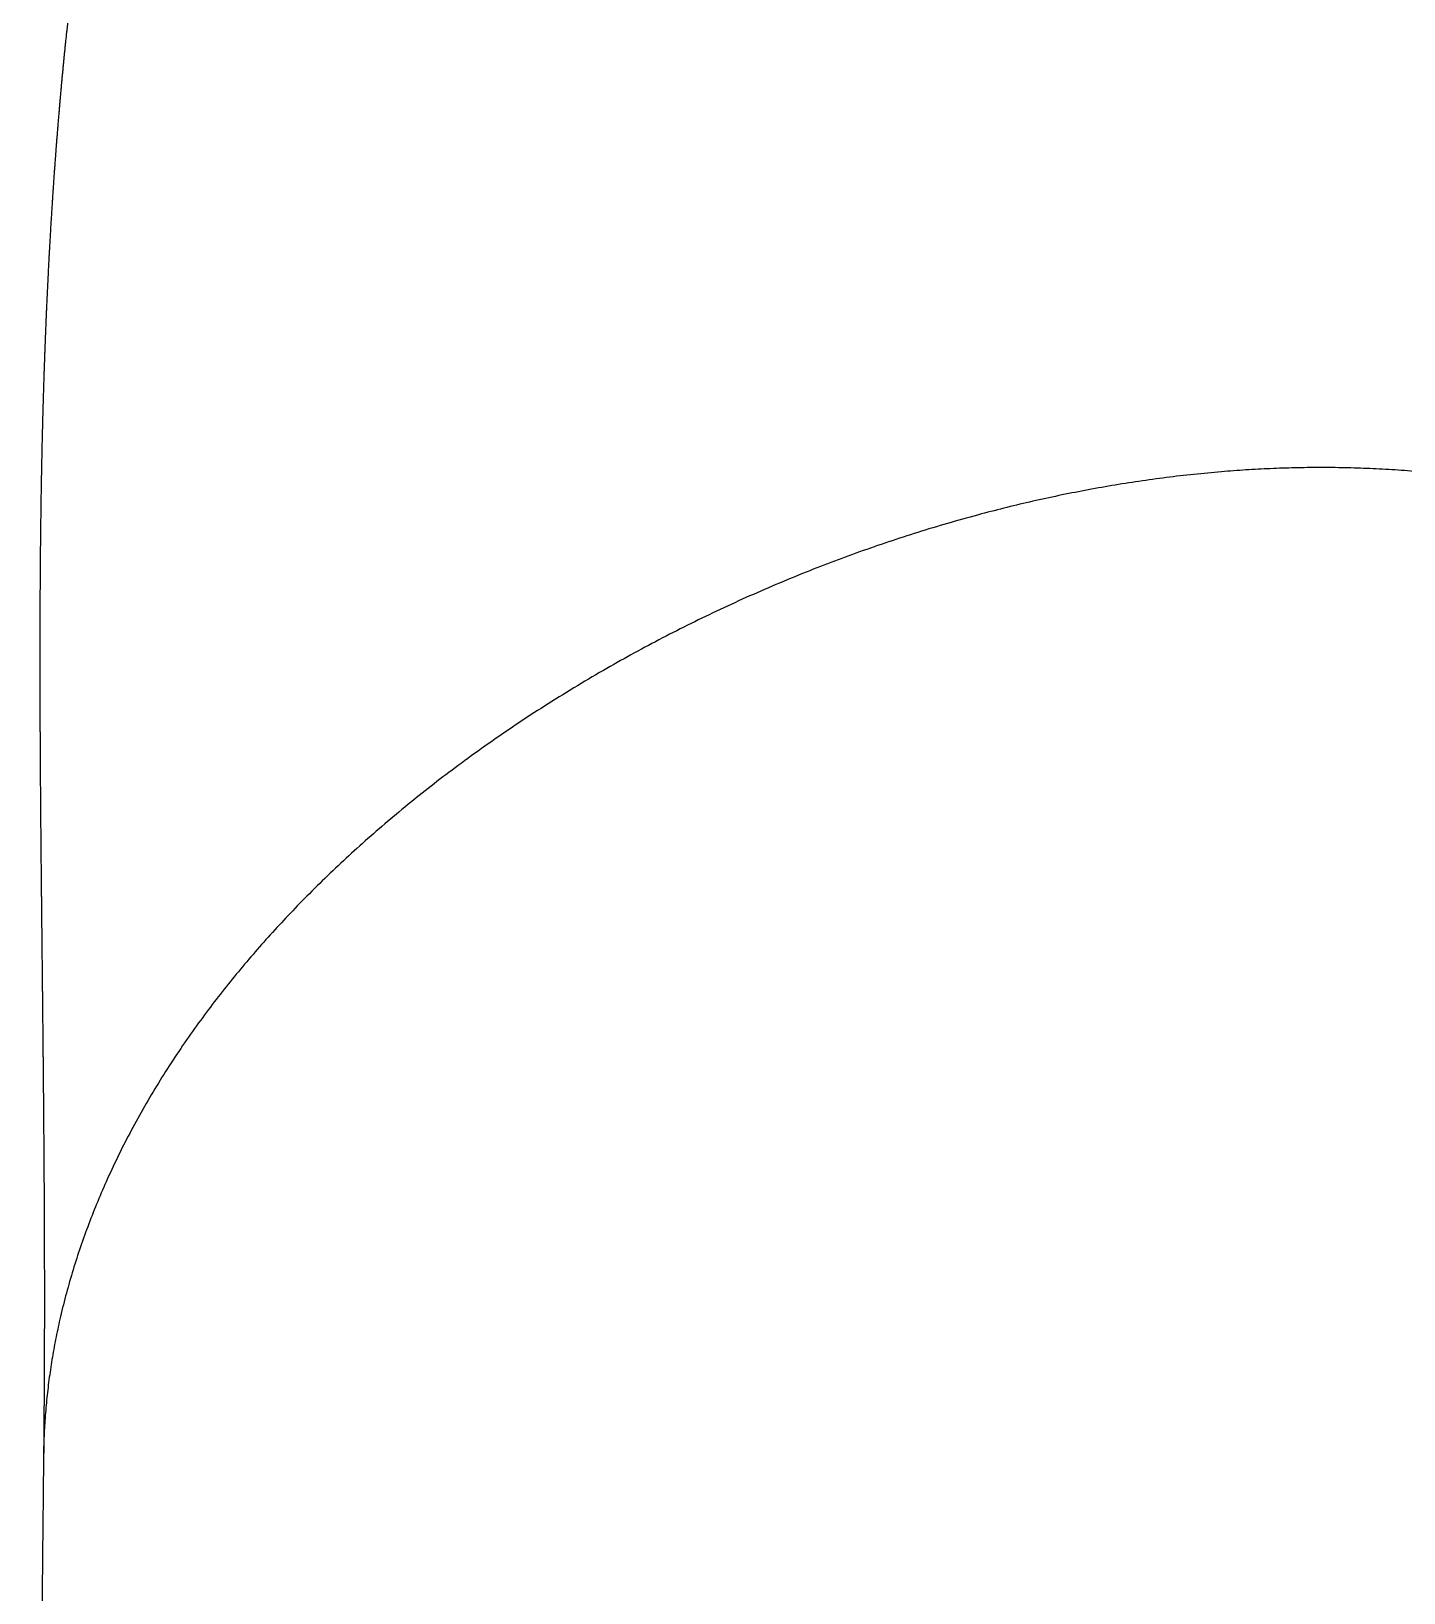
# Model space of a CAD drawing. Header units: inches. Extents: x 0.01 to 2.23, y 0 to 3.54.
# Drawn here: x 0.76599 to 0.80576, y 2.22217 to 2.26741 of the extents above; entities that cross this region are included whole.
import ezdxf

# ---------------------------------------------------------------- set-up
doc = ezdxf.new("R2010")
doc.units = ezdxf.units.IN
doc.header["$MEASUREMENT"] = 0

msp = doc.modelspace()

# ---------------------------------------------------------------- linework, layer by layer
at = {"color": 7, "linetype": 'Continuous', "lineweight": 25}
for points, knots in [([(0.7739617808797955, 2.280266958884672), (0.7737932943157447, 2.280113674934499), (0.773456321187643, 2.279807107034152), (0.772971863880756, 2.279334909862846), (0.7725031574028087, 2.278854036458696), (0.7720519720407919, 2.278363872203562), (0.7716207650129785, 2.277867926658793), (0.7712095389535987, 2.277366614678703), (0.7708181389658958, 2.276860418956713), (0.7704443245636212, 2.276346611508831), (0.7700858908848102, 2.275821949611206), (0.7697434773874238, 2.275286568941042), (0.7694177298292807, 2.274740629900768), (0.7691111444590112, 2.274188057755075), (0.76882390811073, 2.273629189259414), (0.7685561958010935, 2.273064364883541), (0.7683081705428967, 2.272493928783212), (0.768080149762729, 2.271918647095919), (0.7678722202975271, 2.271338883366241), (0.7676844626543399, 2.270755000820355), (0.7675168195556729, 2.270166933520854), (0.7673694664190859, 2.269575030440362), (0.7672429748726786, 2.268983223122675), (0.7671380094392375, 2.268391831046547), (0.7670605025550822, 2.267869271599657), (0.7670262411314656, 2.26754184711571), (0.7670126651908447, 2.267412106582985)], [0, 0, 0, 0, 0.04245788446011522, 0.08491576892022516, 0.1273736533803378, 0.1698315378404476, 0.2122894223005589, 0.2539891675607245, 0.2956889128208836, 0.3373886580810505, 0.3790884033412154, 0.4216391210323749, 0.4641898387235417, 0.506740556414709, 0.5492912741058691, 0.5918419917970381, 0.6343927094881961, 0.6769434271793653, 0.7194013116394796, 0.7618591960995937, 0.8043170805597007, 0.8467749650198112, 0.8892328494799248, 0.9309325947400812, 0.972632340000246, 1, 1, 1, 1]), ([(0.7670104350235546, 2.267412347524122), (0.767004788283626, 2.267358409745933), (0.7669941681097114, 2.267256965622038), (0.7669795014186076, 2.267114496459555), (0.7669669539759956, 2.266991322177581), (0.7669564757271536, 2.266887414269566), (0.7669484207295281, 2.266806879794174), (0.7669423195059748, 2.266745508343679), (0.766937402584217, 2.266695832548616), (0.7669325100859158, 2.266646193429677), (0.766927315217368, 2.266593246622772), (0.7669202116246026, 2.26652049359114), (0.7669110018931016, 2.266425472180783), (0.7668997599523013, 2.266308288682707), (0.7668883864906884, 2.266188430973989), (0.7668774021682255, 2.266071408112245), (0.7668662016033351, 2.265950832020733), (0.7668549004837519, 2.265827798378936), (0.7668435346657044, 2.265702576320018), (0.7668329541768357, 2.265584685496792), (0.7668230424568461, 2.265473054168546), (0.7668134268356852, 2.265363643912003), (0.7668035919908727, 2.265250583920136), (0.7667930572225021, 2.26512812122021), (0.7667818079937778, 2.264995733938439), (0.7667701701334916, 2.264856941325093), (0.7667584521044295, 2.26471525480264), (0.7667468312020785, 2.264572767195149), (0.7667354984203523, 2.264431831884146), (0.7667247933811273, 2.264296827388873), (0.7667152654178888, 2.264175074949631), (0.7667068986534434, 2.264066917598771), (0.7666992787705521, 2.263967407012086), (0.7666917726636086, 2.263868397341695), (0.7666841138198233, 2.263766321331712), (0.7666760821309346, 2.26365811769075), (0.7666678492926159, 2.26354590750637), (0.7666592002588114, 2.263426583238207), (0.7666501353171595, 2.263299916384551), (0.7666406869751866, 2.263166005355922), (0.7666314729096477, 2.263033468998644), (0.7666231071248667, 2.262911436605401), (0.7666157639142674, 2.262802964127169), (0.7666092928810602, 2.262706303196746), (0.7666033811745343, 2.262617101853281), (0.7665963771272212, 2.26251039852545), (0.7665881682772723, 2.262383697538391), (0.7665784695620486, 2.262231484742428), (0.7665683560375307, 2.262069941257823), (0.7665583824940037, 2.261907504707462), (0.7665486619722947, 2.261746150754498), (0.7665393286511528, 2.261588387233525), (0.7665299231422341, 2.261426313777143), (0.7665208819111411, 2.261267404856502), (0.7665126447383147, 2.261119857093285), (0.7665052665681006, 2.260985402747516), (0.7664984499131726, 2.260859196833617), (0.7664918623474802, 2.260735327065032), (0.7664845295657445, 2.260595264819581), (0.7664762625440344, 2.260434332785696), (0.7664670082916044, 2.260249958311686), (0.7664575256988264, 2.260056255990231), (0.7664479990910055, 2.259856468331733), (0.766439411536317, 2.259671381850217), (0.7664319654862084, 2.259506944704829), (0.7664258045019021, 2.259368126084511), (0.7664201218547252, 2.259237672419827), (0.7664147220217186, 2.25911146360004), (0.766408879886476, 2.258972432723219), (0.76640238981171, 2.258814677706882), (0.7663951037624657, 2.2586329851045), (0.7663874186809521, 2.258435832489591), (0.7663807852387934, 2.258260273068543), (0.7663753078044743, 2.258111576002976), (0.766371210382258, 2.257998286408474), (0.7663674485500115, 2.257892425784874), (0.7663641325740699, 2.25779760204013), (0.7663612433541381, 2.257713784088608), (0.7663580479900935, 2.25761989669587), (0.7663543415663837, 2.257509208496972), (0.7663499486267752, 2.25737516831715), (0.7663453471408745, 2.257231455612047), (0.7663405188827432, 2.257076789766675), (0.7663354517962394, 2.256909894332291), (0.7663301672374037, 2.256730430788646), (0.766324803835818, 2.25654210066684), (0.7663194297639272, 2.256346600845459), (0.7663141833696663, 2.256148536573678), (0.7663091841045346, 2.255952386606981), (0.7663046148653454, 2.255766138131437), (0.7663005538717198, 2.255594495645984), (0.7662969367148006, 2.255436361635356), (0.7662930070437788, 2.255258990728548), (0.7662887903907217, 2.255060754399509), (0.7662843211878341, 2.254839918589166), (0.7662801595345546, 2.254623765319543), (0.7662761960669927, 2.254407079142027), (0.7662723335200272, 2.254184254691697), (0.7662688102459121, 2.253968834875233), (0.7662655416847519, 2.253757327031114), (0.7662624667633412, 2.25354697874529), (0.7662593490404958, 2.253319814296422), (0.7662563038015391, 2.253081546781005), (0.7662534434381424, 2.252839847742439), (0.7662510337725296, 2.252619114735692), (0.7662490044973762, 2.252418905503493), (0.7662472973504937, 2.252238819015922), (0.7662457054553076, 2.25205865945505), (0.7662442124804739, 2.251876651446726), (0.7662428039809281, 2.251690617287704), (0.7662414721006552, 2.251498454290701), (0.7662402566731072, 2.251304940430229), (0.7662392359213548, 2.251124209489435), (0.766238416859513, 2.250963572568244), (0.7662377691645409, 2.250823943508339), (0.7662372204687994, 2.250694155442477), (0.7662367414162986, 2.250569514705556), (0.766236314746456, 2.250446540596105), (0.7662359374317846, 2.25032501909269), (0.7662355161217805, 2.250171771275455), (0.7662350899496806, 2.249983001586837), (0.7662347220451151, 2.249756756744568), (0.766234495551292, 2.249528413294048), (0.7662344093941859, 2.249302582231381), (0.7662344468269753, 2.249111850814787), (0.7662345494068609, 2.248950588483611), (0.7662346790272004, 2.248815579232854), (0.7662348658261638, 2.248671734132143), (0.766235118232345, 2.248518948726491), (0.7662354457224914, 2.248356770689928), (0.7662358494053384, 2.248188515536483), (0.7662363047846612, 2.248024678125337), (0.7662367729364857, 2.247874895099427), (0.7662372221624973, 2.247743519640133), (0.7662376614718843, 2.247623927869951), (0.7662381870938247, 2.247489377206927), (0.7662388416588376, 2.247333285583882), (0.7662395484307188, 2.247177513924734), (0.7662402137662576, 2.247039263288598), (0.7662408358831659, 2.246915538396935), (0.7662415565538926, 2.246778562931755), (0.7662423823227384, 2.246628847194358), (0.7662432742124993, 2.2464746021212), (0.7662442525804303, 2.246312607450398), (0.76624527858635, 2.246149797369297), (0.7662463521171398, 2.245986250998882), (0.7662473927609864, 2.24583323495939), (0.7662484190604841, 2.245686984559548), (0.766249450553678, 2.245544120650975), (0.7662505395355599, 2.24539728085144), (0.7662516985225677, 2.245245097121969), (0.7662529536022745, 2.2450845727052), (0.7662542610199289, 2.244921593984564), (0.7662556001605402, 2.24475870086781), (0.7662569257856345, 2.244601015412584), (0.7662582243639328, 2.244449656247548), (0.7662594836005859, 2.244305554191969), (0.7662606968772582, 2.244168977929264), (0.7662618822451398, 2.244037504500286), (0.7662630685189517, 2.243907724997288), (0.7662643208629388, 2.243772504352094), (0.7662656965098817, 2.24362591730294), (0.7662671985541749, 2.24346806180157), (0.7662687548038574, 2.243306728969563), (0.7662702753632405, 2.243151037085593), (0.7662717199726004, 2.243004717188208), (0.7662730841083935, 2.242867844365321), (0.7662744425846528, 2.242732653337198), (0.7662757981067204, 2.242598803312908), (0.7662771938765222, 2.242461983624286), (0.7662784975786634, 2.242335034689854), (0.7662797703248889, 2.242211794071652), (0.7662810653306827, 2.24208700839665), (0.7662824020587861, 2.241958849325965), (0.766283783400618, 2.241827009211998), (0.76628511756472, 2.241700170158124), (0.7662864332906622, 2.241575523469851), (0.7662876533018864, 2.24146027715953), (0.7662887594323192, 2.241356027085474), (0.7662897712832886, 2.241260833351951), (0.7662908822861672, 2.241156460727647), (0.7662921064476066, 2.241041627941196), (0.7662934793828269, 2.240913007181367), (0.766294883573869, 2.240781575974801), (0.7662963815612824, 2.2406414376775), (0.7662979951374628, 2.24049049372915), (0.7662997244393542, 2.240328639244638), (0.7663015575171226, 2.240156861625366), (0.7663032965553632, 2.239993563790525), (0.7663048573000165, 2.239846637229296), (0.7663061718883414, 2.239722572826739), (0.7663073879133249, 2.239607508321854), (0.7663085508586388, 2.239497160697494), (0.7663097176848422, 2.239386107849557), (0.7663109468328873, 2.239268727439459), (0.7663122429601759, 2.239144456724142), (0.7663136264629863, 2.23901119259019), (0.7663150246678478, 2.238875801023513), (0.7663163970916087, 2.23874213272969), (0.7663176758087016, 2.238616855542364), (0.7663188509353304, 2.238501055630688), (0.7663200038144885, 2.238386802287266), (0.7663211484647445, 2.238272670941544), (0.766322299904524, 2.238157093187643), (0.7663234449240591, 2.23804138526186), (0.7663246436808251, 2.237919368897947), (0.7663259440846089, 2.237785893574213), (0.7663273141377386, 2.237643904432884), (0.7663287023751029, 2.237498496551726), (0.7663300681659565, 2.237353829896968), (0.7663313276524357, 2.237218860534848), (0.7663324625178758, 2.237095891904395), (0.766333455389641, 2.236987226620812), (0.7663343635353074, 2.236886877870218), (0.7663352348606652, 2.236789715169737), (0.7663361233233057, 2.236689709758485), (0.7663371470770264, 2.236573260108007), (0.7663382970485222, 2.23644072505662), (0.7663395301051805, 2.236296354610035), (0.7663407436205215, 2.236151880254732), (0.7663418370871099, 2.236019446222847), (0.7663428060610342, 2.235900218836274), (0.7663436434578494, 2.235795729072828), (0.7663444145293765, 2.235698202683218), (0.7663451317114363, 2.235606309918091), (0.766345792916869, 2.235520511148481), (0.7663464415810297, 2.235435307375141), (0.7663471091219698, 2.23534651577275), (0.7663478389450146, 2.235248029713634), (0.766348599606255, 2.235143684534501), (0.7663493789555594, 2.235034875793378), (0.7663501250612009, 2.234928757153136), (0.7663508152400249, 2.234828743992642), (0.7663514134768431, 2.234740556929839), (0.7663519400379759, 2.234661730030913), (0.7663525784362445, 2.234564788811311), (0.7663533491949649, 2.234445242268124), (0.766354116717884, 2.234322614310134), (0.7663547630882936, 2.234216782674272), (0.766355314900552, 2.234124655257543), (0.7663559182525416, 2.234021608700477), (0.7663565658115433, 2.233908068154514), (0.766357218640992, 2.233790110545946), (0.7663578326903525, 2.233675569493731), (0.766358368929888, 2.233572433456232), (0.7663588256034285, 2.233482102081402), (0.7663592379918379, 2.233398444631592), (0.7663596528971426, 2.233312123609625), (0.7663600686920623, 2.233223036186694), (0.7663604883670522, 2.233130276639179), (0.7663608999240551, 2.233036357182525), (0.7663613086846249, 2.232939640349604), (0.7663617377211064, 2.232834197704151), (0.766362152381025, 2.232727695183576), (0.7663625382219058, 2.232623629483587), (0.7663628530826211, 2.232534879865938), (0.7663631252699824, 2.232455080690823), (0.7663634049624185, 2.232369846042456), (0.7663637072953723, 2.232273139197334), (0.7663640314462284, 2.23216294403013), (0.7663643588643795, 2.232043548059364), (0.7663646895104149, 2.231912399939646), (0.7663649916635092, 2.231779460337984), (0.7663652615292048, 2.231646406364475), (0.7663654939504085, 2.231516766188658), (0.7663656934694705, 2.231387529212057), (0.7663658516064252, 2.231265961986798), (0.7663659687319735, 2.231157511520451), (0.7663660526351586, 2.231062495344235), (0.7663661116389995, 2.230979468253206), (0.7663661563693166, 2.230899483876057), (0.7663661913964545, 2.230812477389207), (0.7663662115022877, 2.230718828391135), (0.7663662133426852, 2.230620368902495), (0.7663661964313954, 2.230524563857644), (0.7663661611450266, 2.230430634451277), (0.7663661123518285, 2.230343869929809), (0.7663660488453419, 2.230257346568576), (0.7663659714605915, 2.230172698987447), (0.7663658779932669, 2.230087576751007), (0.7663657749377201, 2.23000634955446), (0.7663656564539126, 2.229924164602766), (0.7663655204550638, 2.229840190335186), (0.7663653689139605, 2.229756111805327), (0.7663651996472369, 2.229670830963473), (0.7663650051542852, 2.229581217728426), (0.766364770557308, 2.229482436191891), (0.7663644837476347, 2.229372370912977), (0.7663641579832653, 2.229258619673434), (0.7663637947060346, 2.229142326460574), (0.7663634009685487, 2.229025891756617), (0.7663629768237307, 2.228909855311496), (0.7663625538671093, 2.228801979290961), (0.7663621665819644, 2.228708770188804), (0.7663618322270983, 2.228631991479435), (0.7663615395717048, 2.228567184321377), (0.7663612588691775, 2.228506860073656), (0.766360949931695, 2.228442460791426), (0.7663605953831485, 2.228370960678456), (0.7663601261301424, 2.228279629351499), (0.7663595160923571, 2.22816625891468), (0.7663587605163211, 2.228033637831504), (0.7663579512141516, 2.227899462261683), (0.7663571341406886, 2.227770945049237), (0.7663563297095601, 2.227650282541368), (0.7663555447563016, 2.227537477735351), (0.7663547819228497, 2.227432003091558), (0.7663540495695442, 2.227334228125296), (0.7663532913661059, 2.227236140518744), (0.7663524451892093, 2.227130106684211), (0.7663514319521557, 2.227007651613824), (0.7663502355772005, 2.226868764001253), (0.7663488381805587, 2.226713432448346), (0.7663472168881919, 2.226541642346231), (0.7663453570588726, 2.226353380425839), (0.7663439738498611, 2.226222363712143), (0.7663432532558151, 2.226154109483724)], [0, 0, 0, 0, 0.003794259807532621, 0.007136099686185317, 0.01002589877166684, 0.01246397971533718, 0.0144506111289262, 0.0156949730641122, 0.01678324317921962, 0.01794537563022416, 0.01918668379425428, 0.02050714467148751, 0.02306190547367992, 0.02586883933691276, 0.02874795879632256, 0.03149123612925641, 0.03409848997721616, 0.03722680220823946, 0.04014168778054539, 0.04289985747020178, 0.04551297334803893, 0.04798746630754913, 0.05058876169261287, 0.05345662963489372, 0.05659090720718009, 0.05988962727460391, 0.0632076528265776, 0.06654388470763617, 0.06989809040303446, 0.07310588768534414, 0.07602587776183957, 0.07844985666822223, 0.08070230284198453, 0.08301381548412995, 0.08540246448542012, 0.08787001514245855, 0.09061236655957859, 0.09328075561179923, 0.09624672258974447, 0.09950471304568909, 0.1026825716894282, 0.1055535928572163, 0.1080748444931258, 0.1103004285567095, 0.1123414329358608, 0.1143367711088752, 0.1177874075538333, 0.121224497280696, 0.1250016248778719, 0.1291333784152726, 0.1326534113666311, 0.1363522454054529, 0.1402297732910792, 0.1440528592673965, 0.1475270523477246, 0.150598854046712, 0.1534909265632774, 0.1563826338110018, 0.1592999094072041, 0.1633368807124219, 0.1676953805583868, 0.1722630107974933, 0.1769570645393752, 0.181744305011288, 0.1852794058005992, 0.1885235693053009, 0.191509911520444, 0.194456504475852, 0.1974039778639854, 0.2012957792176271, 0.2055581227896714, 0.2101857758049734, 0.2151642468713509, 0.2179116023828097, 0.2206514871150016, 0.2231394294643777, 0.2253651802085843, 0.2273288190308383, 0.2290422207019616, 0.2319769858743011, 0.2351237444192853, 0.2384824202131344, 0.2420996467926692, 0.2460198098673377, 0.2502427676934597, 0.2547492110755358, 0.2592985375672845, 0.2640328767632638, 0.2687263716686054, 0.2731463988552979, 0.2771884317320696, 0.2808564959308495, 0.2843274527631969, 0.2897355082981513, 0.2948875495978783, 0.2999694483485829, 0.3050555108043596, 0.3102525485473768, 0.3157850576268959, 0.320375073440021, 0.3253311538023755, 0.3307403092582282, 0.3364647430840914, 0.3421755154958651, 0.3478602819081204, 0.352119610864565, 0.3563789273533878, 0.3606382384616624, 0.3649054850738807, 0.3692970798746415, 0.3738515221216997, 0.3785640909471022, 0.3830613851113392, 0.3867154084946394, 0.3900058472945445, 0.3930139201650008, 0.3959737812139451, 0.3989001684646292, 0.4017930919939243, 0.4046527520051212, 0.4098497594593118, 0.415287239390724, 0.4208357861768849, 0.4261890703246367, 0.4314632782743469, 0.4344692394914133, 0.4376859553723367, 0.4411290466177772, 0.4447959185499684, 0.44867930185835, 0.452778727442344, 0.4568737664077506, 0.460433366333438, 0.4635297891173126, 0.4663056775610676, 0.4690215675888369, 0.47319415263274, 0.4775202111406168, 0.480216832368683, 0.4831326845592617, 0.4864166515996476, 0.4900688730308305, 0.4939039875553912, 0.4975170091513094, 0.5017312561181654, 0.5056298308392676, 0.5093013661967214, 0.5127620876991218, 0.5161774017142577, 0.5196138839894477, 0.5233712982453663, 0.5271819665655096, 0.5312292865773236, 0.5351710901075216, 0.538984250815476, 0.5426626968166866, 0.5461545609720067, 0.5494480466810571, 0.5525872670716284, 0.5557155494286652, 0.5588849493492947, 0.5624189079109952, 0.5663866225029148, 0.5703867111695462, 0.5741825865092619, 0.5777392092284395, 0.5810574258812936, 0.5841650105679955, 0.5876004381461951, 0.5908226028593534, 0.5941487900812688, 0.5968650717701194, 0.5998173890554885, 0.6032580903651001, 0.6062241933121707, 0.6094475711056986, 0.6125248329807857, 0.6153326872864985, 0.6178711555734824, 0.6201465524167681, 0.6222945454201986, 0.6255057608455741, 0.6285479790800159, 0.6317072053493904, 0.6351272156086873, 0.638809823503058, 0.6427631998587656, 0.6469883080164471, 0.651403268079952, 0.6547394793015171, 0.6577669823006849, 0.6605071810987707, 0.6631866370296438, 0.6658662158747277, 0.6686550241800493, 0.6718006038950274, 0.6750058205996484, 0.6784674272930934, 0.6817812527502174, 0.6848609547301487, 0.6877065474155738, 0.6903233347474832, 0.6932933361049972, 0.6961249547238935, 0.6988433773051076, 0.7018086735752307, 0.7051382813600546, 0.7087328265371561, 0.7123573687700541, 0.7159388860869966, 0.7194773825603841, 0.7223805720063141, 0.7250694305413454, 0.7275415704836027, 0.7298251994427544, 0.7322685120543101, 0.734975218264276, 0.7385033289808699, 0.7421715591243437, 0.7457722449865444, 0.749305391017281, 0.752073834347513, 0.7546870100373194, 0.7571168798808386, 0.7593634492760142, 0.7615534247267192, 0.7635280865488983, 0.7657496712026403, 0.768218179415492, 0.7709302466161123, 0.7736014800184463, 0.7764082245952186, 0.7789179042437643, 0.7811305264955668, 0.7830479527564169, 0.7848541313846236, 0.7884330910268237, 0.7920574863714571, 0.7941000832313371, 0.7964183450125927, 0.7990122671100376, 0.8018818443255574, 0.8049949545486423, 0.8079244203432926, 0.8105369291946458, 0.8127896827607628, 0.8147531167604553, 0.8168633062214347, 0.8193211326183676, 0.8214961563284502, 0.8238857862918982, 0.8264324401282757, 0.8288199604469215, 0.8318712392331784, 0.8344996266474066, 0.8367051304857791, 0.8385989955833744, 0.8405537748234209, 0.843173233628178, 0.845940035786225, 0.8489208580214095, 0.8522419963017988, 0.8559064500445008, 0.8590265064006679, 0.8623585012938089, 0.8657647798067398, 0.868855091018847, 0.8716056662016928, 0.8740165104026858, 0.8760876282429526, 0.8779290034675613, 0.8801141126100146, 0.8827254466034444, 0.8850762159696214, 0.8876301588025246, 0.8900396355117688, 0.892248673216006, 0.8942572741609556, 0.896650720796151, 0.8987195196858855, 0.9007710942563449, 0.9028690773311622, 0.9050134689401155, 0.9072042690873265, 0.9093123870730363, 0.9115505236907019, 0.9140764941123118, 0.9168933625247065, 0.9200011265386857, 0.9228131398316638, 0.9258271603616782, 0.9289471209595954, 0.9317292041404608, 0.9341178641947119, 0.9361131050278241, 0.9376351085282234, 0.9391074506564282, 0.9407635196597111, 0.9426033153064561, 0.94462683691867, 0.9478169936871395, 0.951362729791309, 0.9548769124308591, 0.9581900233771781, 0.9613020661976476, 0.9642130444405481, 0.9669229617665711, 0.9694733204230709, 0.9717932411076784, 0.9745405748855134, 0.9777153187351572, 0.9813174680141799, 0.985347017070842, 0.9898039596802365, 0.9946882894149655, 0.9999999999999999, 0.9999999999999999, 0.9999999999999999, 0.9999999999999999]), ([(0.8132403681564023, 2.253076632103656), (0.8130554256143804, 2.253146228755649), (0.8126855609902838, 2.25328541436025), (0.8121169956822536, 2.253470739161799), (0.8115468670057646, 2.253652823268466), (0.8109674912094902, 2.253816241632374), (0.8103826597748836, 2.253966515871502), (0.8097577490162348, 2.254111786744728), (0.8090923058018262, 2.254248665992633), (0.8083864977591331, 2.254374545709569), (0.8076767056155291, 2.254482367097738), (0.8069595783793272, 2.254573042236548), (0.8062359614718535, 2.25464658248661), (0.8055066879254419, 2.254703058616141), (0.8047768930210694, 2.254742467563602), (0.8040473152245121, 2.254765274845786), (0.8033229688017035, 2.254771854719845), (0.8026044448659957, 2.254762985715036), (0.8018922602871846, 2.254739313019071), (0.8011825993302102, 2.254701160895785), (0.8004427681665569, 2.254646867904255), (0.7996738361310917, 2.254574098011749), (0.7988768066274078, 2.254481579790728), (0.7980851653216063, 2.254372606109809), (0.797299155600871, 2.254248241770443), (0.79652391959523, 2.254109505230294), (0.795759443593611, 2.253957702949568), (0.7950059642316677, 2.253793350202885), (0.7942591923346575, 2.25361585545035), (0.7934721553355195, 2.253413972582107), (0.7926467409927627, 2.253185125504579), (0.7917849536653893, 2.252927011670292), (0.7909334930526208, 2.252653178908191), (0.7900927620378562, 2.252363938404873), (0.7892627581972262, 2.252060121282752), (0.7884185497992309, 2.251732941309338), (0.7875620544729466, 2.25138067830134), (0.7866944524977167, 2.251002721757794), (0.7858403867081143, 2.250609661970955), (0.7850003495025741, 2.250201677246392), (0.7841740014232268, 2.249779764168268), (0.7833619777246495, 2.249343892806413), (0.782537440978013, 2.248879902025288), (0.7817026405381772, 2.248386288467959), (0.7808596042906184, 2.247861948379181), (0.7800346692802492, 2.247322747735869), (0.7792281343793283, 2.246769078400109), (0.77846429144192, 2.246218431473828), (0.7777415111047994, 2.245672587808592), (0.7770580472880713, 2.245133230652615), (0.7763913000635381, 2.244582705341163), (0.7757410353606287, 2.244021589776358), (0.7751077842759145, 2.243449951658324), (0.7744923344090123, 2.242867743427262), (0.7739111751977471, 2.24229189599202), (0.7733637795934648, 2.241723117670378), (0.7728478136874869, 2.241162998244148), (0.7723484065967543, 2.240594493967561), (0.771866017307528, 2.240017736687504), (0.7714001922883226, 2.239433265184056), (0.7709390764201293, 2.238822696992916), (0.7704837870661454, 2.23818591279805), (0.7700377196270531, 2.237521937476432), (0.7696136565163091, 2.236849516603645), (0.7692129263919485, 2.236168618504159), (0.7688358927991267, 2.235479621926845), (0.768481997165388, 2.234783168438677), (0.7681628761053008, 2.234098533523765), (0.7678751924808713, 2.233427195650485), (0.7676179276660344, 2.232769834112782), (0.7673826754730456, 2.232107113646598), (0.7671693709929926, 2.231439448552855), (0.76697901419986, 2.230767032305435), (0.7668204605057621, 2.230122804866025), (0.7666894055798978, 2.229507941648448), (0.7665841776213651, 2.228923027727233), (0.766496896432471, 2.22833568321567), (0.7664282664416187, 2.22774610025119), (0.7663794748599784, 2.227158071114448), (0.7663507069864623, 2.226627293986732), (0.7663467945875433, 2.226293301237412), (0.7663451627554967, 2.226153995383647)], [0, 0, 0, 0, 0.008607640061435145, 0.01721432787110103, 0.02582117375666896, 0.03442902201834085, 0.04303677896068189, 0.05164466612708873, 0.06178970741845065, 0.07193492477545849, 0.08208032069643682, 0.09222589470983021, 0.1025560896943714, 0.1128864658868607, 0.123217007793187, 0.1335477294620309, 0.1438786018869845, 0.1540251772024118, 0.1641718859544539, 0.1743187612327752, 0.1844657706129249, 0.1960371413994671, 0.2076086812973497, 0.2191804236424129, 0.2307523162588914, 0.2423244164667732, 0.2536900185249488, 0.2650557777931151, 0.2764217087180573, 0.2877877457621439, 0.3013188464332115, 0.3148501212873492, 0.3283816025024881, 0.3419132784560565, 0.3554451126927964, 0.3689770916620312, 0.3837394185834953, 0.3985019129162255, 0.413264600383746, 0.4280274701536427, 0.4427904825295652, 0.4575536264612283, 0.4723169132726982, 0.4885566295117649, 0.5047964726584123, 0.5210364692099216, 0.5372766456707533, 0.5535169179856045, 0.5682809432986555, 0.5830450347243347, 0.5978091914349358, 0.6125734098594945, 0.6273377331079059, 0.6421020543735636, 0.6568664340474708, 0.6704005265063876, 0.6839346349915002, 0.6974687932429808, 0.7110029056182101, 0.7245370283584345, 0.7380711820912521, 0.7528356118931963, 0.7676000531725449, 0.7823644889411261, 0.7971288999086167, 0.8118932311695175, 0.8266574864506034, 0.8414217550598929, 0.8549556517309652, 0.8684895224096769, 0.8820233087036947, 0.8955570424385054, 0.9090906770511421, 0.9226242227813497, 0.9341991295959872, 0.9457739823956294, 0.9573487501058687, 0.9689234271964687, 0.9804980567441116, 0.9918658867269838, 1, 1, 1, 1]), ([(0.7663432533678063, 2.226154117244674), (0.7663424257808288, 2.226076795130602), (0.766340840387501, 2.225928670562363), (0.7663385798626955, 2.225716255312083), (0.76633653523702, 2.225523397880929), (0.7663347049868979, 2.225350100441281), (0.7663330867526688, 2.22519636563431), (0.766331758818501, 2.225069833763325), (0.7663306926907029, 2.224968010135496), (0.7663298496169472, 2.224887346387893), (0.7663290825919555, 2.224813843808191), (0.7663283492822885, 2.224743468591986), (0.7663276186738491, 2.224673249460616), (0.7663245140539675, 2.22437442260429), (0.7663210084237525, 2.224034048795146), (0.7663171012893831, 2.223650749143406), (0.7663150502594587, 2.223448658509496), (0.7663129130639629, 2.223237109343698), (0.7663106645597988, 2.2230134462788), (0.766308306449471, 2.222777646017415), (0.7663058429776041, 2.222529929181333), (0.766303279805873, 2.222270653547203), (0.7663006675956487, 2.222004755007376), (0.766298075366532, 2.221739184769183), (0.7662955703689751, 2.221480912306333), (0.7662931964477748, 2.221234632485138), (0.7662909826617823, 2.221003602621052), (0.7662889565580339, 2.220791002193036), (0.7662868906867313, 2.220573148642511), (0.7662847080722663, 2.220341741765807), (0.7662823298061261, 2.220088053329507), (0.7662798894495293, 2.219826124268173), (0.766277496301122, 2.219567619541254), (0.7662751614250092, 2.219313863206029), (0.7662729532524413, 2.219072494225985), (0.7662708117650359, 2.218837100876081), (0.7662687455905277, 2.218608780123847), (0.7662667126584333, 2.218382979507814), (0.7662647141684249, 2.218159872921107), (0.766262720987722, 2.217936255323711), (0.7662607017677594, 2.217708624075627), (0.7662585883013998, 2.217469230550257), (0.7662563800510236, 2.217217918506094), (0.7662537039120191, 2.216911959420662), (0.7662505833917417, 2.216553247435457), (0.7662470833547429, 2.21614861543486), (0.7662436270862532, 2.215747185561939), (0.7662402451835396, 2.215352989424828), (0.766236941400282, 2.214966971415497), (0.7662336804477147, 2.214585228768713), (0.7662305035795949, 2.214212229933567), (0.7662274210633389, 2.213848982867463), (0.7662244716023386, 2.21349996658275), (0.7662219562505194, 2.213200961756162), (0.7662198105243097, 2.212944854368643), (0.7662179897104722, 2.212726796425723), (0.766216116645152, 2.212501661248159), (0.7662142242996185, 2.212273304871409), (0.7662123653551876, 2.212048046423588), (0.766210581357525, 2.211830969679628), (0.7662088593636173, 2.211620577993018), (0.766207176992651, 2.211414186256338), (0.7662055099893118, 2.211208837347916), (0.7662039280197518, 2.211013150762639), (0.7662023781306649, 2.210820677575309), (0.7662008206629044, 2.210626517378661), (0.7661991414413055, 2.210416296145939), (0.7661973743483705, 2.210194051952793), (0.7661953839632027, 2.209942600488988), (0.7661932051561018, 2.209666098873973), (0.7661908738921764, 2.20936903366301), (0.7661885897882891, 2.209077118913812), (0.7661863903470465, 2.208795545914456), (0.7661843061941204, 2.208528632414824), (0.7661823539809216, 2.208278681921903), (0.7661805278397672, 2.208045034997467), (0.7661788000502984, 2.207824216740255), (0.7661770571562807, 2.207601796097296), (0.7661752722794635, 2.207374464333109), (0.7661734004700524, 2.207136683770039), (0.76617149499221, 2.206895224932867), (0.7661695165247133, 2.206645103773282), (0.7661674523372753, 2.206384711381048), (0.7661651889244454, 2.206099747150349), (0.7661627578800659, 2.205794242202822), (0.7661601981668154, 2.205472986723308), (0.766157644984665, 2.205152739061556), (0.7661551270520102, 2.204836904636067), (0.7661526898784408, 2.204531029530252), (0.7661505942284885, 2.204267753596326), (0.7661488052093218, 2.204042786436527), (0.7661472682387477, 2.203849357876199), (0.7661457120461194, 2.203653338429612), (0.7661440988355843, 2.2034499440844), (0.7661423852942857, 2.203233671278044), (0.7661405358546467, 2.202999961614133), (0.7661384611098995, 2.2027374076892), (0.766136226944145, 2.202454202612509), (0.7661338978131185, 2.202158666279907), (0.7661316469581134, 2.20187302029387), (0.7661294979720015, 2.201600496820744), (0.7661274703345772, 2.201343746661967), (0.7661254299155872, 2.201085954437441), (0.7661233460789116, 2.20082348567276), (0.7661211753018767, 2.200551110318717), (0.7661189690079133, 2.200275509346452), (0.7661160163261668, 2.199908582328208), (0.7661122849065681, 2.199449203479984), (0.7661077944424471, 2.198903393240722), (0.7661032642727391, 2.198359107158945), (0.7660986997170622, 2.197816657260447), (0.7660948862563274, 2.197367901602616), (0.7660918404028969, 2.197011833884171), (0.7660895849480178, 2.196749249737889), (0.766087372856493, 2.196492703740581), (0.7660852302983743, 2.196245092776047), (0.7660831150566154, 2.196001412686072), (0.7660809489718612, 2.195752624958264), (0.7660786701862241, 2.19549167553992), (0.7660759123846259, 2.195176769826498), (0.7660726661087846, 2.194807542737689), (0.7660689245683717, 2.194384662471263), (0.766065055973928, 2.193950953226299), (0.7660611222800525, 2.193514585910355), (0.7660571822978768, 2.193082618649423), (0.7660532701319469, 2.192658887443105), (0.7660496440423049, 2.192271101158929), (0.7660463071619613, 2.191918435245571), (0.7660433018258821, 2.191604168739023), (0.7660403900104005, 2.191302899481589), (0.7660375896431013, 2.191016172170807), (0.7660348898550893, 2.190742485380754), (0.7660322508951303, 2.190477377616689), (0.7660296201522856, 2.190215318570329), (0.7660269438795108, 2.189950872382265), (0.7660241629986898, 2.1896782522228), (0.7660212458221783, 2.189394494784062), (0.766018197994183, 2.189100335434229), (0.7660150662499084, 2.188800382248039), (0.7660119055637212, 2.18849985941967), (0.7660092427311616, 2.188248418507336), (0.7660070871049935, 2.188045883942008), (0.7660054571983409, 2.187893268413985), (0.7660038490629199, 2.187743205531802), (0.7660022770784025, 2.187597009869244), (0.7660007363573164, 2.187454195117339), (0.7659993672177755, 2.187327699449288), (0.7659980975538973, 2.187210720139252), (0.7659968634322591, 2.187097297491436), (0.765995449373586, 2.186967712036034), (0.7659938536961104, 2.186821965700873), (0.765992074529548, 2.186660060325644), (0.7659901094580761, 2.186481998151959), (0.7659879569833807, 2.186287781346657), (0.7659864525313538, 2.186152920094937), (0.7659856702744554, 2.186082797457183)], [0, 0, 0, 0, 0.005785466172848973, 0.01108311236964499, 0.01589296870532146, 0.02021506255476158, 0.02404941855307759, 0.02739605859858886, 0.02968342640438335, 0.03166972427381223, 0.03343363949624285, 0.03518614125217517, 0.03693880430963056, 0.03869162868550236, 0.05756462036879205, 0.06244532170071496, 0.06743502855707202, 0.07272405438064208, 0.07832088623455563, 0.08422539766444262, 0.09042999188761891, 0.09692999520038949, 0.1037122847517578, 0.1104232509577085, 0.1169045878783497, 0.1231437498779607, 0.1289600707448982, 0.1342944700709125, 0.1391469787997283, 0.1453599561318938, 0.1517161437937697, 0.1582442778177561, 0.1650767789102495, 0.1711733369613135, 0.1773420265092854, 0.1832414798057888, 0.1888886892016461, 0.1945278587176685, 0.2002257999794386, 0.2056583622873115, 0.21132613305607, 0.2173089477073458, 0.2236067891272889, 0.2301546747127105, 0.2402046034043532, 0.2503865415202857, 0.2602953344642641, 0.2700196435857536, 0.2796182722402814, 0.2888787777443612, 0.298328811722253, 0.3073374266606948, 0.3159497318375669, 0.3244293284008293, 0.3297159113267202, 0.335127852898621, 0.3407830121059366, 0.3466347682808973, 0.3523189071962132, 0.3577580976188599, 0.3630133024331565, 0.3682119186925984, 0.3733579522129866, 0.3785453145973108, 0.3830250214445459, 0.3879208856342951, 0.3932328859685986, 0.3989233065950798, 0.4047287785468058, 0.412210605040451, 0.4197471331820773, 0.4270515459576645, 0.4340778392264986, 0.4407668453469207, 0.4469142425599339, 0.452645325626354, 0.4580724449546641, 0.4632507590806997, 0.4690913448752992, 0.4748618412209512, 0.48080942325503, 0.4869379651804895, 0.4933524738464962, 0.5001000403565906, 0.508094105424588, 0.5160856218889907, 0.5240744500293697, 0.5320598626541111, 0.5397946428633454, 0.5470852579599281, 0.5519062773734181, 0.5567763632996973, 0.5616955176516346, 0.5667230077578282, 0.5721617977981278, 0.5780545042530283, 0.5844011061198288, 0.5920258917315574, 0.5994662880013449, 0.6066961715307392, 0.6135337007502124, 0.619942091156016, 0.6259416641571394, 0.6328000194271878, 0.6395157067025784, 0.6462075559334879, 0.6532559369697318, 0.6666918316213111, 0.6801638384770036, 0.6936308325828775, 0.7070926306859764, 0.720549124184439, 0.7271553319729086, 0.733760344270082, 0.7402481528789459, 0.7464322372901728, 0.7523944025673939, 0.7586223749358811, 0.7651945278485867, 0.7720793735340085, 0.7823847977446542, 0.7929995322625041, 0.803880356599254, 0.8148615288766996, 0.8255574245160191, 0.8360332569856799, 0.8463437376377816, 0.854331988352317, 0.8621691087696266, 0.8696065153517993, 0.876634157801436, 0.883387776962018, 0.8898906046177119, 0.8963097470548868, 0.9028721366580668, 0.9095941605438528, 0.9166593652356114, 0.9241064994108603, 0.9316557967591886, 0.9392033715620417, 0.9467499693756757, 0.9506236423932711, 0.9544912846108285, 0.9582766645675846, 0.9619563302463778, 0.9655302825437554, 0.9690586065423951, 0.9715049642048994, 0.9743574136118599, 0.9776159540224311, 0.981280584696639, 0.9853513049786022, 0.9898281143816063, 0.9947110126786061, 0.9999999999999999, 0.9999999999999999, 0.9999999999999999, 0.9999999999999999])]:
    msp.add_open_spline(points, degree=3, knots=knots, dxfattribs=at)

doc.saveas('drawing.dxf')
